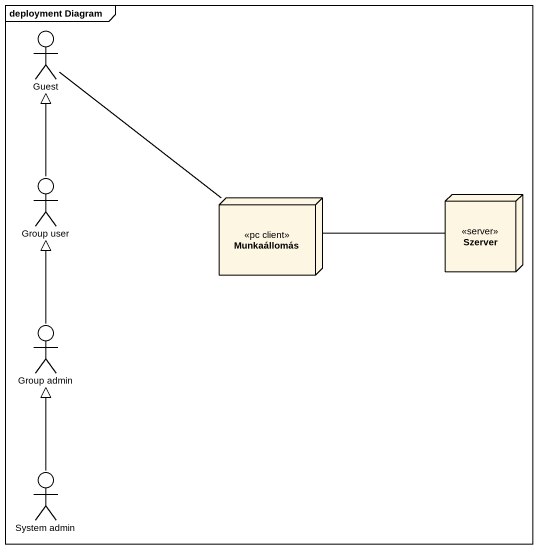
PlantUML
@startuml
mainframe deployment Diagram
actor Guest
actor "Group user" as Group_user
node Munkaállomás <<pc client>>
node Szerver <<server>>
actor "Group admin" as Group_admin
actor "System admin" as System_admin
Guest -- Munkaállomás
Group_user -up-|> Guest
Munkaállomás -right- Szerver
Group_admin -up-|> Group_user
System_admin -up-|> Group_admin
@enduml
